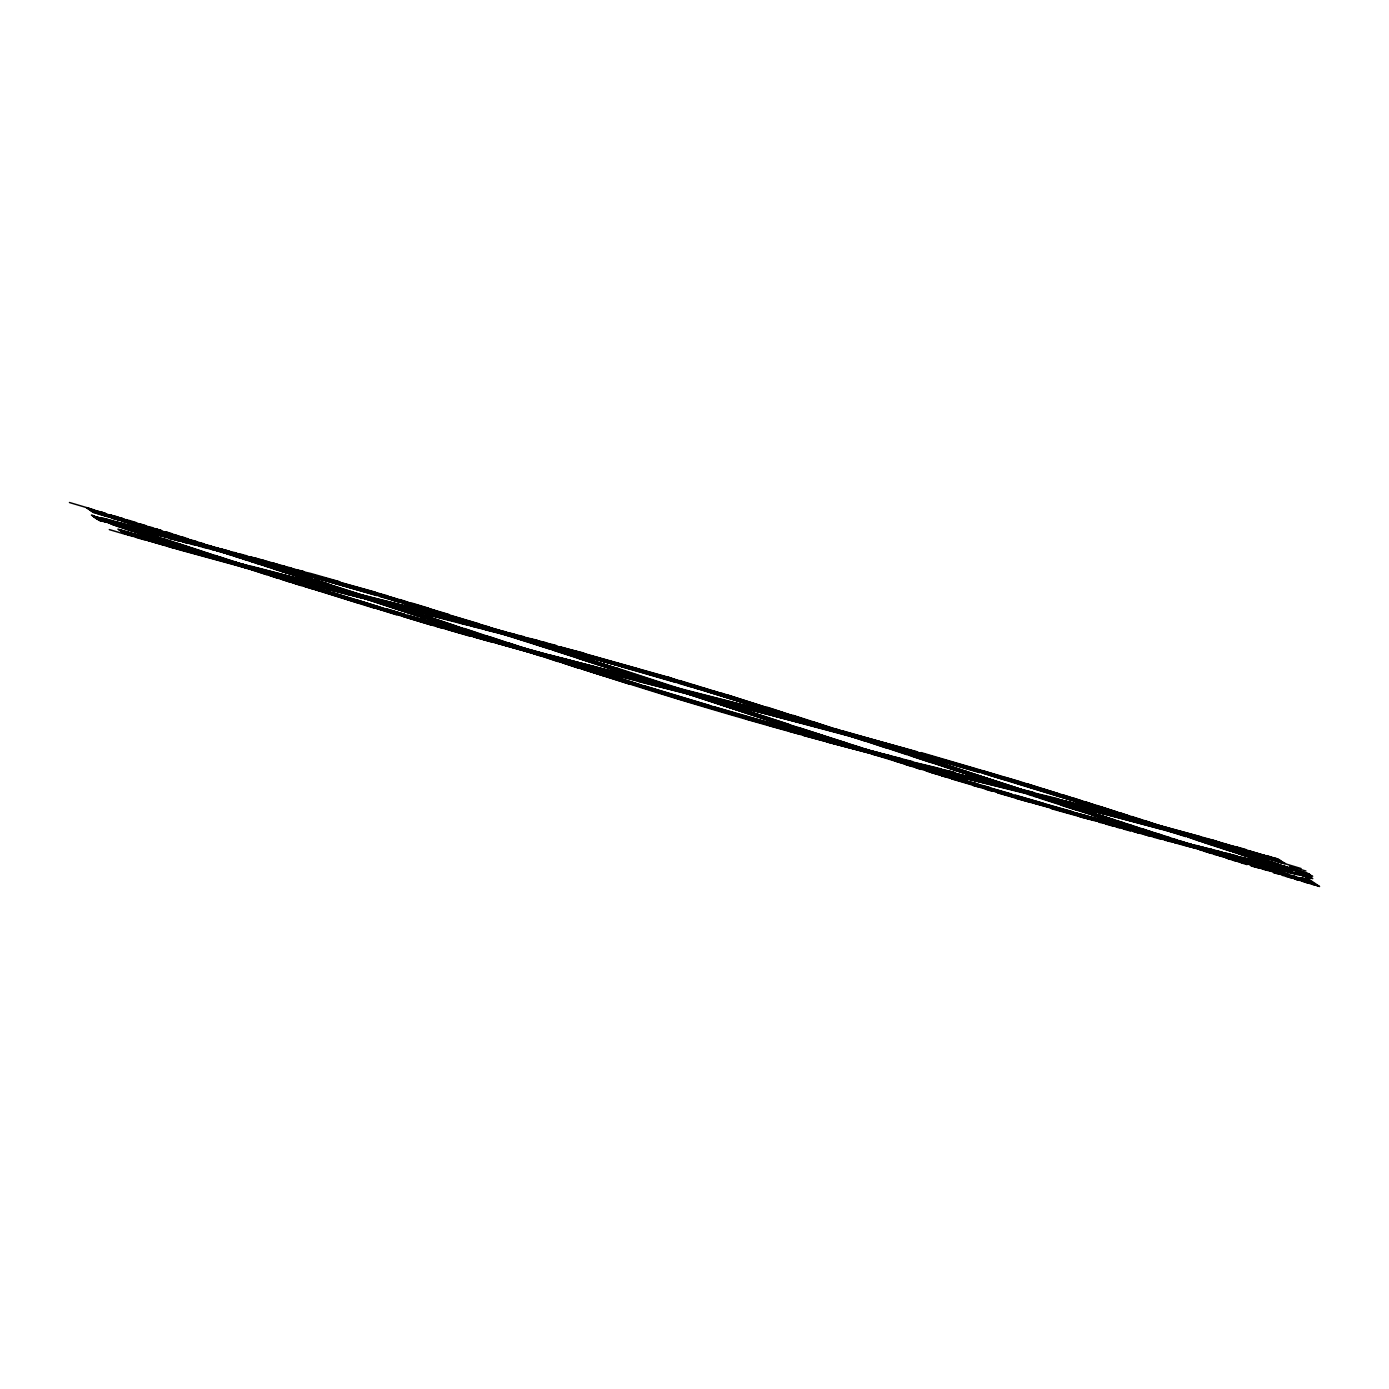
<?xml version="1.0" encoding="UTF-8"?>
<svg xmlns="http://www.w3.org/2000/svg" width="1389" height="1389" viewBox="0 0 1389 1389"><rect width="100%" height="100%" fill="white"/><g stroke="black" fill="none" stroke-linecap="round" stroke-linejoin="round"><path stroke-width="1.5" d="M1306.945 876.094L1298.142 873.889M93.705 516.552L99.314 517.889M99.626 518.861L95.633 517.854M95.563 518.149L119.35 524.226M100.112 519.278L112.526 522.438M97.334 519.173L118.742 524.018M98.133 519.677L139.195 527.455L144.664 530.65M637.395 668.769L553.673 645.59L464.013 624.234L359.057 597.166M511.343 645.173L597.444 669.047L838.053 729.937M599.822 670.557L796.088 719.988L918.806 754.731M796.887 720.492L637.551 680.297M639.756 680.87L815.603 725.7M871.493 741.292L602.062 671.13M1032.392 792.181L941.395 769.905M1034.597 792.754L896.495 759.453M1031.992 793.275L898.874 760.964M889.568 758.811L1035.291 794.126M1037.496 794.682L900.784 761.762M1286.648 870.087L1287.759 870.365M1285.988 870.209L1263.209 865.903M1288.245 870.781L1292.517 871.858M1296.527 872.882L1309.723 876.407M1297.326 873.386L1310.643 877.188M1298.958 874.41L1311.355 877.674M1299.757 874.914L1312.067 878.143M106.814 519.191L102.144 518.01M109.245 519.816L102.942 518.514M112.978 520.753L94.018 516.83M116.763 521.726L94.817 517.35L96.067 517.819M120.53 522.681L108.846 520.91L92.004 515.493M124.246 523.636L101.744 519.399L111.884 523.028M127.788 524.538L110.842 521.726L96.119 516.847M132.198 525.667L114.523 522.646M118.273 523.618L137.268 526.969M96.171 518.601L113.759 522.75M113.273 522.333L114.992 523.063M124.576 525.216L166.854 534.574M130.67 526.778L140.793 528.462M131.139 527.178L118.43 524.174M131.816 527.073L141.609 528.966M139.317 528.983L119.02 525.598M129.958 526.882L99.748 520.701M134.559 528.063L116.572 524.973M98.949 520.181L122.406 525.233M138.067 529.851L143.692 530.39M122.788 526.553L142.407 529.469M126.573 527.525L143.206 529.973M132.788 529.105L144.491 530.893M135.167 529.713L175.639 536.866M140.74 531.136L180.101 538.029M348.778 591.558L310.893 583.328L262.469 570.08M350.983 592.113L304.417 582.547L275.387 574.959M417.985 609.163L352.077 592.391L305.215 583.05L159.561 543.03M421.284 610.014L352.893 592.895L297.107 581.227M338.881 589.023L282.627 575.393M342.996 590.377L303.618 582.043L177.67 547.874M357.945 596.888L523.913 636.7M360.15 597.444L537.595 640.381M428.246 614.789L546.762 642.864M349.143 594.648L505.804 631.891M351.348 595.204L514.85 634.287M356.851 596.61L359.525 597.583M429.34 615.067L555.982 645.364M346.937 594.075L350.723 595.343M350.236 594.926L357.338 597.027M426.527 614.633L427.621 614.91M348.517 594.77L316.501 586.54M953.305 772.058L939.78 768.898M955.51 772.614L940.579 769.402M1035.916 793.987L1072.916 802.877M1038.121 794.543L1075.138 803.45M957.924 774.142L1143.512 821.42M1034.822 793.709L1036.402 794.404M1037.01 794.265L1109.672 812.443M958.41 774.541L898.075 760.46M961.848 777.527L1078.819 805.88L1147.939 824.337M965.147 778.361L1123.093 817.739M1038.746 797.095L1080.434 806.887L1169.989 830.865M1042.045 797.946L1163.149 829.007M1247.339 858.558L1249.336 859.062M1253.572 860.156L1248.138 859.062M1258.156 861.319L1248.954 859.565M1261.82 862.256L1249.753 860.069M1264.32 862.899L1250.551 860.572M1268.105 863.854L1252.357 861.336L1245.395 858.055M1271.873 864.826L1254.389 861.857M1274.355 865.451L1257.601 862.673M1276.786 866.076L1268.001 863.211M1279.165 866.684L1258.885 863.593M1281.474 867.257L1259.684 864.097M1285.901 868.385L1272.15 866.389M1287.516 869.392L1279.616 868.299M1288.332 869.913L1282.03 868.906M1256.993 862.812L1241.592 860.051M1263.4 864.166L1275.588 865.764L1288.627 870.226M1289.131 870.417L1278.401 867.986M1257.792 863.316L1241.228 860.26L1237.217 857.742M1277.168 867.674L1286.718 868.889L1259.51 859.444M1289.947 870.92L1285.52 869.792M1258.59 863.819L1243.537 860.85M1272.619 866.805L1260.483 864.6M1277.637 868.073L1261.299 865.104M1259.406 864.323L1245.811 861.44M1278.87 868.403L1252.947 863.281M1260.205 864.826L1247.964 861.996M1295.364 872.882L1272.862 868.368M1296.18 873.403L1277.915 869.653M1294.947 873.386L1296.979 873.907M1270.362 867.726C1285.45 868.75 1298.524 874.862 1312.761 878.629M1297.795 874.41L1281.682 870.608M1287.725 872.153L1298.593 874.914M141.14 527.959L145.341 530.233L164.666 534.018M141.938 528.462L146.14 530.737M143.136 528.462L145.237 529.018M147.46 529.574L143.935 528.983M144.734 529.487L160.256 532.872M145.55 529.99L162.478 533.445M160.152 534.626L143.814 531.918M145.776 532.421L169.527 535.876L191.317 540.963M148.675 533.168L165.864 536.102M150.637 533.671L166.975 536.38M153.762 534.47L175.188 538.22M155.967 535.043L173.503 538.081M164.162 537.144L198.835 543.221M326.78 585.915L304.868 581.175M328.985 586.488L307.091 581.748M449.984 617.358L353.691 593.398L308.236 584.127M452.189 617.931L354.508 593.919L307.125 583.831M317.959 583.658L259.43 568.986L117.874 529.122M333.707 590.69L355.306 594.423L464.395 621.074M338.117 591.818L474.1 623.887M459.099 622.689L583.849 653.038M334.801 590.967L356.122 594.926L494.553 628.939M460.21 622.966L552.909 645.104L671.72 678.492M333.082 590.829L326.45 589.11M632.221 676.547L550.877 655.295M633.627 679.586L600.951 670.835M636.926 680.436L573.9 664.619L496.776 643.124M637.429 681.148L798.658 722.124L904.725 750.772M1058.852 798.953L897.294 759.957M937.87 768.1L864.531 750.425L745.858 718.86M938.981 768.395L941.186 768.95M938.686 768.603L865.312 750.928L769.784 725.735M939.485 769.107L894.915 758.446M940.284 769.61L895.714 758.95M1067.36 804.422L1161.273 829.077M949.711 774.42L1078.02 805.377L1187.612 834.546M1229.161 853.888L1217.302 851.422M1230.341 854.183L1218.101 851.926M1233.883 855.103L1235.029 855.398M1237.286 855.971L1234.682 855.607M1244.44 857.812L1235.481 856.11M1232.338 854.999L1214.715 851.926M1245.239 858.315L1236.279 856.614M1233.137 855.502L1220.202 853.35M1246.037 858.819L1237.095 857.117M1230.81 855.798L1233.936 856.006M1246.836 859.322L1223.396 855.364M1234.734 856.509L1221 853.853M1236.714 857.326L1232.703 854.808L1218.9 852.429M1247.652 859.826L1238.38 858.037M1235.533 857.013L1222.598 854.86M1248.451 860.329L1239.179 858.541M1242.895 859.201L1239.978 859.044M1249.406 860.59L1240.794 859.548M1236.835 857.933L1224.195 855.867M1237.634 858.437L1228.553 856.996M1240.863 859.826L1230.758 857.569M1237.668 859.34L1239.231 859.444M1238.849 859.652L1240.047 859.947M167.565 536.258L193.557 541.536M166.472 535.963L168.069 536.675M168.659 536.536L202.551 543.915M175.691 538.654L177.896 539.227M168.746 538.324L207.048 545.096M169.857 538.619L213.802 546.884M172.062 539.192L194.668 543.585M175.327 540.026L222.848 549.297M177.497 540.599L229.636 551.103M308.011 581.088L256.392 567.893M303.583 579.942L251.114 566.208M303.444 581.106L287.87 577.06M302.819 581.54L248.249 566.886M472.885 626.526L572.893 651.146M307.611 584.248L287.054 578.605M766.502 710.821L520.545 647.691M774.993 716.273L882.241 744.817L980.044 772.666M1082.1 804.96L1077.656 803.814M1075.451 803.224L1076.544 803.519M912.417 761.537L804.457 734.364L732.125 713.772M1081.718 808.12L1106.13 814.458M920.89 766.988L1095.001 809.492M1211.347 849.269L1209.124 848.696M1211.034 849.495L1218.969 851.249M1211.833 849.999L1215.427 850.641M1216.521 850.919L1222.268 852.117M1212.632 850.502L1216.226 851.144M1213.43 851.006L1217.024 851.648M1214.229 851.509L1217.823 852.134M1219.907 853.575L1207.458 850.745M1217.111 853.436L1221.504 854.582M1220.705 854.079L1216.313 852.933L1227.06 855.555M1221.799 854.357L1230.15 855.919M1217.91 853.94L1219.004 854.218M1222.303 855.086L1214.246 853.28M1223.101 855.589L1220.914 855.016M182.983 542.023L215.469 548.794M185.206 542.595L236.477 552.944M191.908 544.349L243.318 554.801M485.108 629.703L583.693 654.688L673.839 679.933M296.499 581.366L254.413 569.994M596.801 667.397L562.146 658.299M599.51 668.699L795.48 718.356M595.864 668.04L530.476 650.677M600.343 670.974L579.682 665.279M599.215 670.679L542.682 655.139M601.454 671.269L566.347 662.327M601.923 671.981L830.431 730.215M901.287 758.654L803.71 733.878L756.606 720.578M1097.848 809.943L1125.246 817.427M1085.608 806.749L1116.252 815.048M910.854 764.384L1084.809 806.245L1152.436 824.684M1199.089 846.092L1147.574 835.605M1203.569 847.255L1154.45 837.463M1208.031 848.419L1157.87 838.383M1208.812 848.922L1164.694 840.206M1209.923 849.2L1212.441 849.564M1209.611 849.426L1174.104 842.428M1210.722 849.703L1213.239 850.068M1210.409 849.929L1189.765 845.693M1211.521 850.207L1214.038 850.572M1211.208 850.433L1174.886 842.932M1212.319 850.71L1214.837 851.075M1206.919 849.894L1179.417 844.13M1207.527 849.773L1212.007 850.936M1213.118 851.214L1215.635 851.579M1209.159 850.485L1183.914 845.328M1210.27 850.763L1213.621 851.631M1215.323 851.787L1218.604 852.638M1209.958 850.988L1188.428 846.509M1211.069 851.266L1214.42 852.134M1210.739 851.474L1197.422 848.887M1211.868 851.77L1215.201 852.638M1211.538 851.978L1199.662 849.478M1212.666 852.273L1216 853.141M1208.656 851.822L1212.337 852.481M1213.448 852.777L1216.799 853.645M1210.895 852.412L1213.135 852.985M195.276 543.464L218.316 548.082M198.627 546.103L246.756 555.722M203.107 547.266L249.36 558.291M282.297 575.602L162.253 542.127M285.318 576.678L268.528 572.268M286.447 578.744L173.66 547.856M798.328 720.578L923.928 754.522M800.568 721.169L887.901 744.973M578.779 663.855L796.609 718.651L916.966 751.709M891.234 756.015L871.823 751.206M893.804 758.151L876.615 753.932M894.585 758.654L837.584 743.757M895.384 759.158L816.038 738.41M1107.571 814.527L1247.652 852.829M896.165 759.661C779.594 730.354 664.185 696.375 550.218 658.108M896.964 760.165L826.82 741.952M897.763 760.668L871.493 754.019M1191.241 844.043L1144.137 834.667M204.235 545.825L226.233 550.2M212.066 549.627L232.935 553.725M216.545 550.825L274.432 563.292M506.933 635.12L619.789 664.272M267.07 572.181L188.244 549.975M516.448 637.916L584.456 655.191L659.028 676.408M273.928 574.872L122.892 532.491M817.062 725.805L851.058 734.885M577.32 663.768L480.316 637.134M579.074 665.4L447.518 628.366M1117.971 815.221L1149.016 823.764M880.036 753.081L805.099 733.409M1124.569 817.826L1179.921 833.001M1175.545 839.894L1129.552 830.414M1177.785 840.484L1133.789 831.855M1182.282 841.682L1137.244 832.792M1190.703 845.363L1168.097 841.126M221.042 552.006L277.922 564.264M223.282 552.614L253.458 559.263M227.796 553.812L260.333 561.139M249.638 566.104L241.738 563.986M254.934 567.806L171.611 544.766M261.01 569.994L210.972 556.52M527.716 640.919L653.733 675.123L783.57 715.179M828.261 727.888L565.375 661.199M560.687 658.212L486.671 637.777M563.899 661.095L552.579 658.073M564.872 662.223L447.97 629.599M1126.965 817.6L1146.724 823.052M868.785 750.112L840.414 742.507M872.796 752.334L844.443 744.747M1164.277 836.907L1098.89 822.201M1166.534 837.515L1122.625 828.504M1171.049 838.713L1138.39 832.254M226.737 551.78L257.087 558.534M229.55 552.822L198.28 544.28M230.14 552.683L267.469 561.382M233.526 553.603L236.929 554.506M236.825 556.225L263.788 562.076M245.627 566.486L203.28 554.992M252.676 569.803L181.265 550.27M829.737 728.01L894.203 745.598L943.218 760.582M832.15 730.388L861.736 738.358M547.127 654.584L458.544 629.859M551.989 658.195L542.873 655.747M1144.293 821.923L1196.728 836.508M868.438 752.925L803.554 735.528M1156.377 834.789L1144.276 832.115L1149.502 833.869M1159.763 835.709L1135.525 830.327M236.338 554.645L252.503 558.152M243.631 558.048L270.699 563.969M247.034 558.968L310.737 573.466L339.315 581.644M239.116 563.569L195.623 551.746M537.925 643.645L568.223 651.563M547.023 646.093L632.95 669.411M841.856 730.666L998.552 775.739M1146.151 821.837L1200.27 836.647M1155.301 825.17L1192.057 835.223M1151.88 824.25L1213.187 841.665M1150.578 824.753L1182.213 833.643M1146.151 832.046L1093.438 820.395L1051.386 808.676M1149.571 832.966L1080.017 816.888M253.874 560.809L268.772 564.003M257.295 561.746L274.935 565.427M854.86 735.632L911.253 751.484M538.897 654.393L487.99 640.398M539.088 655.018L478.615 637.759M1165.788 829.441L1204.28 840.154M1163.913 829.511L1220.497 845.12M835.848 741.275L772.284 724.225M839.859 743.514L720.717 710.699L579.439 666.651M1135.889 829.268L1091.945 819.406L1057.133 809.787M1139.31 830.205L1085.625 817.913M250.958 557.145L264.014 560.427M257.469 560.08L284.901 566.208M260.906 561.017L291.916 568.153M264.17 563.604L285.179 567.684M267.608 564.542L292.159 569.629M555.201 646.579L672.432 678.978M865.555 739.104L974.679 770.27L1041.316 790.775M526.657 649.93L455.974 627.793M1172.663 831.317L1206.121 840.536M826.681 738.774L738.219 714.189L638.627 684.378M1125.576 826.472L1070.693 813.398L997.076 792.407M1129.014 827.41L1091.198 818.92M1133.407 830.309L1105.922 824.163M1136.862 831.247L1109.412 825.135M267.817 562.892L303.67 571.452M271.272 563.847L304.399 571.938M273.755 565.948L299.364 572.199M561.364 647.118L671.009 678.023M574.577 653.594L614.754 664.515M209.444 556.399L166.402 544.419M875.521 742.125L880.14 743.393M516.708 646.927L408.592 615.969M1183.758 833.782L1256.003 855.225M1181.449 833.14L1191.432 836.178M1299.809 871.927L1301.163 872.309M1115.193 823.625L1069.235 812.426L972.908 785.393M1118.666 824.58L1035.482 803.519M1123.388 828.99L1130.316 830.9M277.21 566.903L327.179 578.97M281.429 568.344L327.648 580.203M284.901 569.299L375.152 594.266M201.735 554.836L160.447 542.734M884.012 744.174L949.902 762.787M507.489 644.392L409.304 616.438M1192.474 835.049L1206.59 839.529M1189.175 834.702L1200.808 837.932M1194.175 836.647L1243.52 850.537M815.135 736.465L793.623 730.788M1108.248 821.715L1061.456 809.926M1116.409 827.08L1119.899 828.035M284.606 567.806L340.045 582.113M291.864 571.244L349.837 586.87M295.353 572.216L375.846 594.752M585.967 656.164L595.273 658.768M894.95 746.084L798.189 719.658L598.242 669.55L495.838 642.031M185.9 549.332L191.317 551.12M891.79 745.771L937.262 758.88M183.574 548.672L186.664 549.818M184.32 549.159L129.941 533.723M1202.926 837.949L1207.562 839.251M1197.127 836.334L1209.906 839.911M1201.363 837.793L1256.541 854.287M499.727 642.829L466.218 633.158M1204.576 840.38L1224.056 846.109M798.935 731.135L713.338 706.636M805.846 733.913L705.89 705.786L604.458 674.273M1097.796 818.798L990.201 790.081M294.919 570.115L387.896 595.916M302.351 574.161L376.558 595.221M590.776 655.816L600.152 658.438M602.479 661.338L666.494 679.134M898.891 746.9L976.502 769.193M181.994 548.516L139.108 536.64M175.344 547.214L170.691 545.912M180.101 549.957L166.524 545.842M1207.979 839.078L1232.199 846.196M1207.145 839.407L1221.938 843.852M482.764 636.978L407.168 614.997M1207.683 840.675L1282.151 862.031M491.932 641.214L454.203 630.571M487.435 640.52L459.69 632.412M492.852 642.326L474.083 637.047M788.709 731.083L798.119 733.722M1091.546 817.34L1066.387 810.516M306.639 573.414L400.917 600.083M305.649 573.692L314.435 575.897M908.666 751.605L979.332 772.18M171.212 544.939L153.519 539.939M1216.747 841.265L1210.791 839.598M1220.15 843.071L1227.511 844.877M169.371 546.363L142.511 538.446M1217.788 842.411L1219.403 842.585M1221.313 843.401L1227.72 845.484M173.104 547.978L127.927 534.487M1216.035 842.185L1217.215 842.515M1226.8 846.613L1220.931 844.963M1225.966 846.943L1263.556 857.69M476.375 636.301L409.998 616.924M478.042 637.881L441.563 626.647M787.164 728.704L748.515 717.436M1086.858 816.02L1039.163 803.224M312.716 575.688L321.519 577.911M611.802 662.553L652.292 674.169M621.282 666.633L675.992 682.45M915.212 752.334L930.578 756.692M922.782 755.581L975.373 770.756M153.224 539.297L141.504 535.946M160.62 541.953L145.324 537.595M1228.241 845.363L1244.509 850.276M165.951 544.575L152.512 541.033M1223.622 844.043L1238.38 848.523M157.339 541.571L148.71 539.383M164.145 545.165L147.599 540.46M1229.109 847.273L1240.828 850.606M470.107 636.197L435.99 626.144M777.788 727.454L679.742 699.275L571.018 664.741M1072.013 811.558L1015.307 795.428M1072.742 812.044L1016.001 795.897M1084.896 817.427L1016.21 798.38M319.8 577.685L383.156 595.03M330.565 582.147L377.27 595.707M920.976 752.578L1019.474 781.503L1087.17 803.155M929.119 755.72L1075.294 800.741M1235.533 846.613L1246.489 849.738M1231.47 845.71L1247.478 850.849M1241.297 850.467L1259.84 856.058M150.741 539.418L130.115 532.942M151.627 541.328L137.598 537.022M454.568 629.009L407.88 615.483M462.224 632.29L410.71 617.393M459.151 632.533L384.666 610.466M768.291 723.374L704.483 704.831M334.037 581.765L357.338 588.242M630.016 667.467L675.974 681.374M935.787 757.908L972.56 768.846M1248.659 851.197L1264.424 856.023M1239.439 848.28L1265.674 856.388M1248.867 851.804L1250.048 852.134M1244.006 850.415L1276.474 860.086M1254.545 854.27L1282.863 862.517M1254.111 854.409L1248.155 852.69M141.053 536.085L133.743 533.984M143.692 537.404L120.027 530.563M148.258 539.54L120.739 531.049M144.63 539.87L136.105 537.404M448.977 629.339L412.134 618.348M758.793 722.037L596.159 672.432M1059.998 808.971L954.608 779.003M333.586 580.533L375.638 592.27M342.215 583.571L349.403 585.654M643.194 672.623L679.325 683.162M948.461 761.832L1009.456 780.34M942.489 760.096L961.9 766.277M1258.99 854.183L1256.698 853.523M1248.381 850.572L1272.307 857.777M1256.229 853.645L1250.482 851.995M1256.941 854.131L1279.564 860.729M1261.403 856.232L1272.48 859.461M1258.295 855.884L1268.226 859.044M128.205 532.126L125.93 531.466M133.257 534.123L119.315 530.077M137.372 536.414L122.18 532.004M129.542 533.862L121.468 531.518M134.455 535.841L127.632 533.862M142.008 538.567L130.184 535.147M133.153 536.276L134.282 536.605M435.573 624.928L442.275 627.134M442.726 628.366L403.279 616.542M749.244 717.922L716.672 708.442M1043.486 803.398L1014.595 794.942M1054.946 808.346L1020.203 798.762M650.139 672.727L673.127 679.447M348.396 585.898L364.578 590.36M960.476 765.304L966.501 767.075M1265.57 855.815L1261.802 854.721M1266.282 856.301L1280.745 861.076M1264.997 855.919L1272.341 858.333M1268.73 858.906L1284.999 863.941M1273.279 860.52L1263.99 857.534M124.42 531.293L118.586 529.608M127.198 534.018L123.604 532.959M132.702 536.414L124.333 533.445M129.316 535.442L125.045 533.932M125.722 534.4L109.314 529.591M429.566 623.175L436.285 625.415M430.277 623.661L411.422 617.879M738.931 714.675L691.531 700.698M430.694 624.876L365.602 604.979M1037.739 802.269L1023.242 798.033M668.265 677.224L693.337 685.194M668.977 677.693L674.203 679.238M669.689 678.179L681.044 681.53M670.401 678.665L775.01 710.699L907.104 754.713M671.113 679.134L796.782 718.044M355.914 587.269L371.644 591.888M657.605 675.436L674.55 680.419M671.825 679.62L771.225 710.039M672.536 680.089L736.535 699.587M673.248 680.575L726.534 696.531M356.331 588.485L374.44 593.798M967.213 767.544L1063.887 797.199M1266.785 855.624L1279.582 859.791M1272.932 857.707L1275.519 858.454M1273.019 858.263L1279.859 860.277M1279.061 860.85L1281.457 861.545M1273.904 860.416L1283.575 862.986M1282.603 863.246L1278.679 862.1M1275.97 861.302L1277.324 861.701M1032.652 801.592L941.482 775.757M734.277 715.213L617.931 679.777L464.1 628.47M664.376 677.693L675.262 680.888M971.849 768.36L993.274 774.958M362.859 590.117L373.728 593.311M1276.04 858.333L1286.613 864.201L1301.059 868.559M678.822 683.284L692.26 687.277M981.45 772.527L988.76 774.697M982.145 773.013L1069.652 799.769M1279.147 859.791L1207.232 838.591L1111.113 812.53L1138.841 821.541M1283.123 863.125L1284.287 863.472M1305.92 871.042L1289.617 866.232L1319.55 886.495L1317.345 885.852M1308.751 873.768L1290.312 868.073M1309.462 874.237L1283.019 865.677M1310.157 874.723L1297.152 870.816M1311.581 875.678L1284.877 866.528M1011.713 794.091L984.645 786.296M1012.425 794.577L942.541 774.524M1013.119 795.046L997.632 790.445M409.651 617.619L381.906 608.573M412.846 618.834L418.905 620.623M410.345 618.105L392.063 612.671M1028.919 801.852L997.753 792.893M983.117 770.878L1092.292 805.29M977.214 769.662L1014.074 780.67M677.919 682.207L804.04 721.603M69.45 502.505L89.4 508.426M989.454 775.166L1004.143 779.542M373.068 592.843L395.431 598.694M375.499 593.572L399.32 600.395M376.193 594.041L412.377 604.597M377.6 594.996L489.727 627.168M378.312 595.482L384.406 597.27M379.006 595.95L500.023 630.415M379.718 596.437L459.412 619.251M1301.875 878.299L1273.314 872.639M1308.021 880.939L1282.255 875.348M1308.733 881.407L1285.971 876.476M1309.428 881.893L1298.906 879.827M1305.382 881.216L1311.338 882.449L1306.441 879.133M404.72 614.285L386.489 608.868M405.414 614.754L387.184 609.354M406.126 615.24L356.921 599.979M1314.758 884.272L1304.132 881.911M406.821 615.709L365.724 603.173M1010.584 794.56L894.863 760.929M407.533 616.195L350.132 598.173M710.508 705.803L644.131 685.801M1005.185 793.241L1016.679 796.366M1312.327 884.359L1317.953 885.748M397.323 613.434L408.244 616.664M1317.779 885.696L1305.469 882.31M720.006 710.23L626.126 681.548M679.638 680.575L722.471 693.719M995.392 776.399L1025.013 785.289M380.204 594.423L394.736 598.225M691.548 686.791L698.389 689.1M382.305 595.846L405.501 602.253M86.448 507.818L91.709 509.121M87.142 508.287L94.018 509.815M87.837 508.773L95.91 510.648M89.243 509.711L105.911 513.67M391.906 600.048L398.018 601.871M89.938 510.197L116.363 516.569M90.632 510.666L118.829 517.316M91.327 511.135L93.792 511.881M92.021 511.621L111.068 515.753M92.716 512.09L103.012 514.104M93.41 512.558L123.795 518.826M1293.871 875.921L1254.701 866.944M1293.315 876.025L1296.441 876.685M1303.993 880.279L1289.582 877.553M1301.545 881.147L1314.532 883.942L1308.212 879.654M1006.574 794.178L977.109 785.861M705.195 705.317L679.898 697.469M389.962 611.247L344.663 597.287M398.712 614.389L376.575 607.774M390.674 611.733L361.001 602.791M396.629 614.841L347.337 599.163M999.941 776.694L1064.894 796.47M692.642 684.725L703.233 688.163M697.695 688.631L753.151 705.734M392.462 598.069L413.314 603.816M90.32 509.503L102.63 512.402M396.629 600.916L448.647 615.674M96.605 511.117L98.324 511.378M403.47 603.243L426.284 609.875M404.164 603.711L531.206 641.84M97.056 513.652L113.672 517.073M99.366 514.347L146.418 525.771M104.001 515.736L117.648 519.33M1286.665 873.768L1233.189 860.312M1287.846 874.115L1257.653 867.066M1289.009 874.462L1257.097 867.17M1294.01 876.494L1276.387 872.778M1289.148 876.372L1303.333 878.733L1301.997 877.831M990.114 787.667L972.265 782.545M1294.305 878.977L1299.6 880.296M1296.666 879.688L1312.935 883.196L1307.327 879.393M999.75 791.886L926.237 771.017M379.822 607.149L334.454 593.103M692.226 701.185L613.348 676.53M387.861 611.681L321.345 589.839M1020.168 781.972L1005.271 777.475M1016.192 782.094L1031.124 786.625M702.539 687.694L713.165 691.166M1010.827 781.278L1084.878 804.509M400.223 599.597L407.099 601.941M407.793 602.409L448.977 614.476M404.824 601.784L479.483 623.956M99.574 511.742L105.165 513.166M112.196 515.562L109.696 514.798M111.624 515.649L112.874 516.031M112.318 516.118L122.545 518.444M105.078 515.527L135.931 522.802M111.502 517.993L152.738 527.716M112.769 518.375L116.537 519.521M117.093 519.417L118.325 519.799M117.77 519.885L125.566 521.465M1269.563 868.594L1272.116 869.375M1275.918 870.521L1264.025 867.708M1280.78 871.997L1257.427 866.476M1287.777 875.417L1263.903 869.514M977.769 783.952L907.677 763.933M986.068 787.25L878.733 755.581M985.374 789.16L991.572 791.036M674.95 695.976L680.593 697.955M375.186 606.819L360.307 602.322M373.051 607.236L380.464 609.476M374.422 608.174L292.957 582.772M1020.846 782.441L1035.829 787.007M712.488 690.68L821.941 725.753M412.62 603.347L428.854 608.295M411.022 603.659L425.208 607.705M113.117 517.159L114.367 517.541M114.922 517.437L129.594 520.858M113.794 517.628L143.9 524.99M1265.761 867.448L1252.288 863.854M1266.438 867.917L1234.995 860.086M1268.296 868.212L1245.534 863.09M121.468 521.014L157.808 529.296M123.916 521.76L145.446 526.518M1273.661 871.424L1250.881 865.781M1274.581 873.021L1306.528 880.227L1303.767 878.352M965.372 780.201L904.899 762.04M972.942 783.031L917.869 767.127M978.464 786.816L951.587 778.864M675.627 696.462L587.807 668.526M358.275 600.916L335.131 593.572M358.952 601.385L300.996 582.998M369.821 605.986L339.124 596.367M354.855 601.454L362.355 603.729M1026.975 783.778L1070.554 797.46M1037.861 788.414L1058.765 795.098M1046.82 791.678L1031.801 787.094M726.812 694.778L825.865 726.499M721.794 693.25L783.934 712.991M726.065 696.653L787.372 715.856M422.221 607.045L434.549 610.292M426.961 610.344L546.728 645.312M432.621 612.323L441.945 614.91M437.604 613.851L565.809 652.708M1255.847 864.427L1208.968 852.759M126.295 519.59L127.562 519.972M1257.062 864.791L1218.535 855.485M121.503 518.653L127.076 520.094M128.83 520.354L133.882 521.917M1256.871 866.58L1253.156 865.434M126.92 522.403L136.174 524.434M130.062 523.618L176.941 535.269M133.813 524.764L184.615 537.665M949.138 775.236L954.139 776.781M353.518 600.517L299.121 583.172M358.813 603.173L265.091 572.702M1042.705 788.848L1059.112 793.9M1048.174 792.615L1079.757 802.391M735.875 699.118L846.734 735.198M437.917 612.115L460.436 618.539M1242.148 860.225L1192.3 847.498M1244.7 861.006L1245.968 861.388M1246.628 861.857L1200.009 849.929M1247.218 861.788L1249.718 862.552M447.623 616.907L477.243 625.831M1242.981 862.309L1256.09 865.555M1242.513 862.413L1252.496 864.965M132.129 521.639L133.413 522.021M135.15 522.299L136.4 522.681M1255.639 866.198L1228.102 858.732M1256.194 866.111L1258.104 866.944M1252.166 866.163L1253.434 866.562M137.511 525.372L160.36 530.094M140.115 526.691L188.453 538.88M944.121 773.708L824.823 737.055M145.133 528.237L160.03 531.796M146.366 528.619L150.099 529.765M953.271 778.083L828.521 739.747M343.309 596.35L288.877 578.935M337.128 594.978L305.458 584.647M337.805 595.447L326.45 591.94M350.636 600.413L292.749 581.696M343.1 598.121L320.824 590.985M1061.752 795.758L1097.623 807.46M1057.967 794.595L1070.172 798.623M1230.81 856.718L1176.813 842.585M1230.22 856.805L1234.561 857.881M1238.328 859.044L1184.574 845.05M449.307 616.126L485.907 626.491M1242.322 861.84L1225.549 857.933M1240.724 862.638L1247.044 864.6M146.783 527.438L167.548 532.577M931.776 770.93L941.204 773.586M150.672 529.678L180.969 537.039M153.849 530.928L211.632 546.224M157.617 532.091L219.41 548.69M945.874 776.85L931.324 772.597M639.096 684.256L567.65 661.893M324.47 590.551L316.883 588.207M330.495 594.232L309.382 587.408M1062.255 794.63L1082.031 801.036M1075.676 799.578L1068.037 797.199M1073.176 799.3L1080.798 801.679M1067.03 797.911L1091.233 805.985M1072.794 800.481L1096.372 808.103M767.301 707.261L829.771 727.749M771.885 710.508L812.426 723.495M1218.188 852.811L1157.332 836.369M1222.007 853.992L1178.792 842.463M457.432 617.862L470.593 621.699M1221.07 856.284L1233.519 859.114M460.731 620.188L500.214 632.012M472.833 624.72L487.435 629.009M913.788 764.315L918.876 765.895M156.731 529.487L161.628 530.494M930.317 769.957L891.009 758.186M161.35 532.734L196.162 541.311M935.092 773.256L905.784 764.627M165.204 534.435L209.253 545.964M169.007 535.616L231.095 552.423M625.467 681.079L562.684 660.817M630.085 684.326L562.528 662.796M313.74 587.478L220.417 557.145M318.203 589.127L310.58 586.766M323.324 591.228L315.702 588.867M312.542 588.155L304.903 585.759M315.286 589.509L319.105 590.707M1085.226 801.783L1121.913 814.128M1073.714 798.189L1093.56 804.648M1078.854 800.307L1110.28 810.447M1083.976 802.425L1103.838 808.919M1089.289 804.596L1109.186 811.107M1086.111 803.849L1078.454 801.47M1082.934 803.12L1102.762 809.596M1088.056 805.238L1107.901 811.732M1206.763 849.235L1190.824 844.998M1211.85 850.832L1152.123 834.702M1214.073 854.357L1220.427 855.815M474.639 623.991L618.452 668.821M482.99 627.88L617.949 669.394L766.832 718.2M908.701 762.717L843.817 742.907M166.732 532.074L171.837 533.671M916.566 766.207L847.55 745.615M916.028 767.839L921.133 769.437M178.521 538.324L185.501 540.252M181.716 539.592L236.304 554.089M184.251 540.373L197.637 543.828M603.816 673.821L583.328 667.362M297.819 582.251L266.428 572.112M302.298 583.918L283.13 577.893M307.42 586.036L295.284 581.974M297.871 583.814L301.726 585.029M307.646 587.13L240.523 564.351M312.126 588.78L304.469 586.401M1096.772 805.412L1128.424 815.69M1098.057 806.332L1090.365 803.901M1095.504 806.037L1115.436 812.582M1100.835 808.224L1120.801 814.787M1094.428 806.714L1114.325 813.242M1099.567 808.849L1119.465 815.378M792.928 715.3L852.013 734.364M784.594 713.442L805.151 719.919M797.425 718.512L818.034 725.023M788.032 716.325L824.667 728.149M1193.394 845.293L1161.117 836.074M1199.124 846.839L1120.697 824.58M1206.815 850.276L1169.034 840.119M1203.864 851.144L1210.878 853.089M482.886 625.797L528.48 639.461M484.83 627.168L546.19 646.389M493.182 631.075L549.922 649.097M899.134 759.974L874.931 752.838M906.375 763.012L769.228 719.988M910.264 765.773L869.636 753.185M182.272 537.96L203.888 543.759M189.338 541.988L267.313 564.333M195.727 543.984L213.055 548.707M595.516 671.981L558.76 660.07M603.868 675.887L583.276 669.394M285.683 578.189L277.991 575.758M295.944 582.442L254.812 568.414M288.252 580.029L292.089 581.227M289.537 580.949L281.828 578.519M296.152 583.536L258.597 571.139M301.291 585.654L281.394 579.126M289.745 582.026L269.779 575.463M1116.756 811.975L1101.286 807.078M1113.527 811.211L1147.192 822.444M1107.068 809.683L1152.54 825.17M1112.415 811.871L1132.434 818.486M1117.555 814.023L1151.186 825.24M1105.974 810.36L1125.941 816.923M805.794 720.37L909.864 755.112M813.069 723.947L865.017 741.066M1177.351 839.963L1108.873 820.743M1185.06 842.411L1146.758 831.976M1189.557 844.078L1111.495 821.594M495.508 629.252L515.51 635.329M501.498 632.915L516.291 637.36M877.952 753.046L771.399 719.936L621.196 670.696M888.891 756.745L859.409 747.907M892.936 759.557L863.177 750.633M203.402 546.415L227.31 552.735M207.256 547.631L282.193 568.9M582.686 666.911L548.204 655.695M578.814 666.199L508.964 643.055M582.633 668.942L473.458 632.516M270.924 573.779L274.779 575.011M279.918 577.13L252.815 568.535M285.04 579.265L277.331 576.834M270.23 574.838L274.102 576.07M274.744 576.522L278.599 577.755M273.008 576.227L250.819 568.657M278.165 578.362L251.027 569.23M1120.003 812.756L1186.64 836.161M1125.159 814.909L1135.542 818.208M1130.941 817.513L1134.83 818.746M1118.666 813.346L1140.004 820.413M1124.031 815.569L1127.92 816.801M1129.188 817.704L1139.553 821.003M1122.694 816.159L1144.015 823.208M814.232 722.28L989.558 781.208M826.49 726.951L988.083 781.226M822.566 726.204L912.521 755.963M817.6 725.127L883.387 747.004M1161.864 835.049L1123.979 823.885M1169.625 837.515L1075.364 809.093M1179.417 842.915L1162.541 838.036M513.756 635.537L569.004 652.483M862.465 748.115L770.201 719.051M518.201 638.714L619.147 670.279M876.841 754.21L775.01 722.61L621.543 672.068M210.52 546.884L224.167 550.461M214.323 549.61L241.669 556.815M218.837 551.294L284.936 570.792M562.041 660.365L529.938 649.826M226.581 553.76L287.471 572.112M570.375 664.289L518.288 647.066M578.727 668.213L397.132 607.253M259.309 570.098L263.181 571.33M267.695 573.015L247.051 565.931M256.08 569.316L245.714 566.018M261.844 571.921L180.466 544.453M263.111 572.824L266.983 574.074M257.503 571.296L261.392 572.528M266.532 574.681L243.856 567.181M1144.692 820.639L1184.609 834.268M1131.688 816.472L1163.617 826.976M1137.504 818.59L1142.713 820.257M1143.963 821.159L1152.401 824.128M1136.792 819.128L1160.857 827.097M1148.703 823.434L1189.279 837.029M1135.698 819.284L1199.089 840.449M1153.165 825.622L1158.374 827.306M1147.956 823.955L1164.225 829.424M1140.803 821.923L1185.841 836.664M835.709 728.878L1015.984 789.403L1131.983 825.465M829.146 727.28L880.73 744.643M1145.005 829.65L1101.564 817.131M1143.025 829.268L1150.196 831.317M1159.242 834.702L1102.276 818.607M1163.253 837.515L1136.445 829.667M529.938 640.937L615.813 667.953M846.891 743.15L798.432 727.506M533.706 643.663L677.45 689.882M860.659 748.81L773.204 721.273M851.405 747.369L864.427 751.536M225.435 551.364L244.134 556.607M229.202 554.089L260.663 562.684M558.118 659.619L489.223 636.648M235.644 556.659L245.402 559.524M243.422 559.142L339.315 588.033M549.593 657.657L514.954 646.25M561.903 662.345L491.845 639.009M557.944 661.581L500.978 642.465M241.86 564.281L251.565 567.632M234.081 561.781L245.089 565.566M239.898 563.899L228.872 560.114M243.735 565.636L206.614 552.944M249.551 567.754L239.168 564.42M233.335 562.302L238.543 563.969M245.61 566.99L255.333 570.358M237.189 564.038L205.815 553.43M237.814 564.49L248.839 568.275M254.239 570.514L232.588 562.823M243.231 566.729L218.889 558.152M247.068 568.466L210.295 555.635M241.86 566.799L208.472 555.791M1165.631 827.375L1189.366 835.049M1164.242 827.427L1169.486 829.129M1151.151 823.226L1190.495 836.421M1157.002 825.344L1162.228 827.028M1162.853 827.479L1168.097 829.181M1168.705 829.615L1173.965 831.317M1161.742 827.618L1166.986 829.32M1167.611 829.771L1178.723 833.608M1154.537 825.552L1159.746 827.236M1160.371 827.688L1165.597 829.372M1166.222 829.823L1171.465 831.507M856.648 735.597L979.575 776.694M852.638 734.816L889.359 747.195M1124.135 822.948L1091.841 813.225M1137.192 827.149L1097.605 815.847M1126.739 825.778L1145.508 831.073M545.564 645.937L799.647 728.409M549.297 648.646L568.882 654.948M845.05 743.809L589.37 660.834M552.527 649.93L774.402 722.176M848.783 746.518L796.192 729.52M240.436 555.913L265.091 563.361M243.544 558.17L308.601 577.494M251.235 561.66L264.361 565.375M256.444 563.326L284.137 571.278M264.292 565.861L387.062 604.198M539.644 655.712L503.513 643.802M215.191 555.461L232.102 561.399M218.42 556.746L192.845 548.221M219.653 557.649L224.896 559.333M226.129 560.236L231.355 561.92M217.656 557.249L212.413 555.565M222.136 559.454L196.491 550.912M222.744 559.906L235.418 564.229M222.327 560.01L202.377 553.065M222.952 560.462L228.195 562.163M220.938 560.062L201.874 553.655M1188.671 835.067L1193.898 836.768M1193.203 836.803L1202.37 839.286M1171.5 829.528L1210.253 842.342M1178.723 832.098L1192.509 836.82M1191.102 836.873L1198.933 839.407M1170.111 829.563L1176.691 831.698M1185.824 835.154L1192.022 837.411M1192.422 837.289L1204.94 842.099M1197.266 839.112L1201.502 840.241M1177.907 832.601L1190.703 836.977M1191.311 837.428L1196.554 839.13M1176.605 832.167L1182.786 834.407M1183.393 834.858L1211.364 844.703M1195.165 839.182L1187.873 837.063M1190.512 837.914L1193.134 838.765M1195.061 839.651L1204.853 842.585M877.692 742.403L984.905 778.448M888.144 746.292L931.706 760.998M1097.918 814.44L1107.12 817.427M1113.665 819.562L1072.03 806.766M881.355 745.094L898.475 750.65M1125.212 824.788L1104.411 818.555M884.706 747.421L886.026 747.855M1108.96 820.274L1099.637 817.756M564.576 651.806L586.939 659.046M587.339 658.924L588.658 659.358M824.007 736.031L707.557 698.042M568.275 654.497L590.585 661.72M802.391 730.284L826.056 737.958M577.355 657.935L623.47 672.936M266.41 563.795L274.293 566.347M283.113 569.455L284.432 569.872M261.896 563.587L281.082 569.039M281.689 569.49L357.338 593.693M285.544 571.244L317.369 581.106M517.663 646.632L497.331 639.791M498.547 640.676L476.826 633.367M514.347 645.798L434.896 618.904M285.353 572.181L342.302 590.256M273.442 568.813L288.582 573.466M281.307 571.365L320.981 583.779M502.193 643.367L459.95 629.095M514.677 647.656L388.26 605.083M515.996 648.09L517.316 648.507M191.526 547.804L183.73 545.269M198.714 550.374L211.18 554.662M190.831 547.822L204.6 552.544M190.137 547.839L175.222 542.752M189.442 547.874L194.668 549.575M209.079 554.732L191.96 549.193M201.162 552.18L186.768 547.509M194.477 550.513L214.462 557.475M193.783 550.53L191.178 549.679M200.346 552.666L178.243 544.974M207.864 555.34L195.311 551.52M197.325 551.919L160.291 539.123M192.706 550.669L202.481 554.107M203.801 554.524L206.44 555.392M194.616 551.537L189.442 549.87M1222.997 846.005L1225.584 846.856M1204.992 840.137L1231.557 848.801M1212.423 842.81L1222.251 846.005M1227.425 847.707L1245.898 853.731M1197.179 837.584L1190.686 835.484M1199.089 838.452L1229.23 849.044M1230.446 849.426L1226.105 847.759M1231.036 849.374L1232.807 850.207M1197.11 838.071L1202.284 839.755M1211.451 843.227L1228.241 849.2M1226.001 848.228L1235.116 850.953M1203.482 840.64L1225.393 847.776M1206.103 841.491L1214.837 844.581M1225.584 848.332L1202.44 840.796M1230.776 850.033L1246.384 855.624M1233.224 850.832L1239.248 852.551M1195.721 838.123L1208.013 842.359M1216.382 845.571L1236.141 852.533M1232.581 850.867L1226.192 848.783M1193.724 837.723L1195.026 838.14M1213.587 844.668L1207.527 842.949M1225.428 848.783L1210.149 843.8M1226.036 849.235L1233.172 851.804M1200.461 840.397L1206.919 842.498M1214.802 845.571L1221.834 847.863M1222.442 848.297L1229.334 850.554M1205.548 842.55L1218.188 846.908M1231.244 851.422L1204.176 842.602M1232.529 851.856L1239.057 853.731M1198.394 840.467L1202.284 841.734M900.141 749.695L901.461 750.129M902.781 750.564L926.654 758.359M1084.74 810.169L1068.905 804.995M1073.471 806.731L1062.759 803.745M1074.062 807.183L1092.657 812.739M1093.976 813.173L1095.279 813.589M1069.981 806.349L1071.301 806.783M1091.233 812.773L1050.692 800.29M899.082 751.102L901.131 751.518M901.721 751.97L943.739 765.929M1096.39 814.961L1072.499 807.669M1100.348 816.246L1078.02 809.961M1077.083 809.405L1066.7 806.505M913.111 756.415L964.14 773.36M1073.315 808.676L1095.192 815.551M1076.562 809.978L1038.677 797.824M1095.782 816.003L1106.339 819.423M909.76 755.564L930.925 762.474M1103.699 818.572L1063.922 806.089M1091.719 815.169L1100.348 817.739M616.525 667.935L789.212 724.502M586.019 658.508L678.856 688.857M766.224 717.748L768.152 718.634M619.876 670.262L621.803 671.147M802.998 730.736L708.807 699.934M281.793 569.021L295.388 573.188M296.708 573.622L298.027 574.056M486.567 635.797L487.886 636.231M285.648 570.775L331.138 584.873M476.219 632.915L456.356 626.422M472.85 632.064L401.265 608.122M491.237 638.558L446.928 623.835M289.294 573.449L458.752 628.21M305.007 579.057L390.031 606.403M315.563 582.512L354.126 594.631M494.883 641.232L398.174 608.59M182.445 544.853L162.079 538.22M185.553 546.606L147.703 533.775M192.654 549.159L167.513 540.477M159.787 538.22L165.881 540.46M165.291 540.008L177.636 544.54M169.527 541.397L150.029 534.522M170.135 541.832L182.897 546.242M183.504 546.693L191.265 549.211M159.075 538.238L135.289 530.442M164.492 539.991L124.524 526.171M182.81 546.71L165.69 540.894M183.417 547.162L190.797 549.801M170.517 542.717L189.512 549.384M160.204 539.592L167.826 542.318M162.808 540.443L172.653 544.158M168.295 542.231L169.701 542.7M162.426 540.564L152.477 536.814M180.987 546.867L170.639 543.238M186.855 549.02L152.877 537.942M1251.072 855.19L1252.548 855.676M1257.114 857.169L1239.978 851.544M1258.642 857.673L1282.325 865.694M1272.133 862.1L1289.148 868.177M1237.477 850.728L1232.72 849.183M1254.666 856.614L1271.282 862.065M1246.489 854.183L1250.187 855.138M1250.777 855.589L1265.935 860.555M1266.525 861.006L1268.921 861.545M1270.119 862.43L1284.703 867.465M1281.474 866.163L1287.916 868.264M1297.222 871.32L1298.333 871.702M1222.858 846.457L1294.374 870.139M1245.707 854.183L1232.199 849.755M1256.455 857.951L1238.658 852.117M1257.045 858.385L1261.021 859.444M1261.611 859.878L1280.71 866.163M1229.855 848.992L1231.644 849.825M1246.905 855.068L1254.041 857.412M1255.534 857.898L1257.983 858.94M1274.616 864.392L1280.884 866.701M1240.464 852.95L1250.621 856.527M1270.761 863.385L1236.661 851.961M1273.73 864.357L1263.417 861.718M1251.819 857.412L1266.803 862.326M1271.959 864.271L1288.037 869.792M1249.041 856.509L1241.992 854.443M1262.827 861.267L1247.582 856.527M1282.672 868.021L1286.718 869.358M1235.55 852.082L1241.384 853.992M1250.239 857.395L1258.868 860.225M1281.873 868.021L1255.048 859.218M1230.046 850.537L1253.607 858.749M1233.779 851.752L1234.977 852.152M1260.969 861.163L1262.497 861.649M1246.888 856.544L1238.502 853.801M962.56 770.114L924.588 757.925M966.553 771.433L961.813 770.114M1018.467 788.483L964.487 770.999M1022.46 789.785L968.48 772.301M1025.117 790.654L1020.394 789.351M1027.791 791.539L1024.388 790.671M1027.044 791.539L1053.001 799.804M1056.994 801.106L928.581 759.227M1056.265 801.106L1070.832 805.88M980.321 776.694L987.562 779.316M985.634 778.448L990.235 780.201M988.308 779.316L994.229 781.503M990.965 780.184L996.885 782.389M994.958 781.503L1002.216 784.125M998.951 782.806L1004.872 785.011M1002.962 784.125L1008.883 786.313M1005.619 784.993L1012.876 787.632M1009.612 786.313L1062.151 803.293M1013.605 787.632L1036.941 795.029M1037.548 795.48L1039.614 795.914M1040.205 796.348L1068.176 805.012M932.297 761.45L934.363 761.867M934.953 762.318L937.019 762.735M937.61 763.186L982.092 778.014M1047.445 798.97L1013.466 788.067M1048.035 799.422L1050.101 799.838M986.312 779.889L992.232 782.076M990.305 781.208L996.226 783.396M992.961 782.076L998.882 784.264M996.955 783.396L1001.556 785.15M999.629 784.264L1004.212 786.018M1002.285 785.132L1006.869 786.886M1004.941 786.018L1009.543 787.771M1007.615 786.886L1014.855 789.508M1010.272 787.754L1071.787 807.686M1015.602 789.508L1036.889 796.505M1038.208 796.939L1059.251 803.328M1059.859 803.78L1074.426 808.554M944.329 766.363L946.395 766.797M946.985 767.232L950.371 768.1M950.979 768.551L985.565 779.889M1066.092 806.071L1015.463 789.959M965.459 773.795L968.116 774.663M969.453 775.097L970.789 775.531M972.109 775.965L973.446 776.416M1028.034 794.334L1029.371 794.768M1030.69 795.202L1032.027 795.654M1033.364 796.088L1037.34 797.39M932.262 762.908L933.582 763.342M1061.265 805.221L1062.585 805.655M679.586 688.857L684.187 690.611M684.916 690.593L688.18 691.913M688.909 691.913L690.837 692.798M691.583 692.781L694.83 694.101M695.576 694.101L697.486 694.986M698.233 694.969L701.497 696.288M702.226 696.288L706.81 698.042M767.544 718.182L770.791 719.502M618.539 669.828L620.466 670.713M678.197 689.864L685.437 692.503M686.183 692.486L690.767 694.24M691.496 694.24L693.424 695.125M694.17 695.125L697.417 696.427M698.163 696.427L700.091 697.313M700.82 697.295L704.084 698.615M704.813 698.615L708.077 699.934M624.199 672.918L770.426 720.874M315.234 579.664L328.481 584.005M330.756 584.977L359.057 594.006M360.376 594.457L363.987 595.881M363.033 595.325L366.644 596.749M365.706 596.194L455.748 625.988M429.583 617.167L430.903 617.601M432.239 618.036L433.576 618.47M358.675 594.127L361.331 594.996M339.923 588.485L380.551 601.559M381.142 602.01L392.393 605.951M387.809 604.198L396.386 607.253M393.122 605.934L403.036 609.441M403.782 609.441L443.681 622.532M444.272 622.966L446.338 623.401M319.175 582.442L333.152 586.766M333.742 587.2L351.139 592.409M351.747 592.843L355.133 593.711M355.723 594.162L380.412 602.01M342.909 590.707L383.52 603.781M416.214 614.268L404.234 610.327M416.804 614.702L452.71 626.474M453.318 626.925L455.366 627.342M384.111 604.215L395.361 608.156M390.778 606.403L399.355 609.476M396.108 608.156L406.005 611.664M354.716 595.065L358.119 595.933M358.709 596.367L383.381 604.215M335.409 588.988L336.746 589.422M338.065 589.856L461.738 630.432M463.075 630.866L464.395 631.301M465.732 631.735L467.051 632.169M363.293 598.121L364.613 598.555M367.286 599.44L368.606 599.874M369.943 600.308L371.262 600.743M372.599 601.177L375.256 602.062M376.593 602.496L419.183 616.473M420.52 616.907L423.176 617.792M424.513 618.227L425.85 618.661M428.507 619.529L429.826 619.963M148.276 533.706L128.483 527.23M157.287 536.901L158.589 537.317M126.972 526.726L121.468 525.181M139.647 531.379L144.734 533.046M145.341 533.498L147.147 533.827M147.738 534.279L148.918 534.661M151.227 535.425L112.752 523.045M113.898 522.698L110.113 521.691M134.091 529.556L106.467 520.736M169.319 541.814L150.707 535.998M105.877 520.302L99.227 518.114M115.096 523.584L117.509 524.122M118.1 524.556L130.271 528.549M153.033 536.744L162.2 539.991M99.157 518.583L104.939 520.736M131.469 529.435L141.435 532.716M153.068 537.265L127.51 528.393M153.623 537.196L159.613 539.158M101.015 519.451L93.792 516.83M123.864 526.952L103.741 519.851M126.92 527.942L96.067 518.323M142.633 533.602L150.134 536.05M150.741 536.501L151.905 536.883M116.884 524.903L99.088 519.069M125.045 527.837L137.077 531.779M137.667 532.23L155.169 538.185M169.823 543.221L140.046 533.237M118.065 525.789L120.478 526.327M121.069 526.778L138.622 532.768M96.674 518.774L101.536 520.354M105.39 521.622L109.436 522.958M110.842 523.41L131.174 530.338M131.764 530.772L134.195 531.327M134.785 531.761L143.432 534.591M146.088 535.459L123.204 528.219M151.679 537.543L145.359 535.477M112.37 524.417L125.652 528.775M118.725 526.744L110.981 523.948M120.201 527.23L121.711 527.716M127.788 529.713L130.844 530.72M1278.331 864.392L1279.686 864.826M1282.915 866.128L1284.2 866.562M1272.463 862.951L1273.921 863.437M1294.965 870.59L1296.614 870.886M1278.904 865.798L1286.249 868.455M1284.339 867.587L1312.674 876.216M1289.721 869.115L1293.281 870.278M1274.928 865.243L1276.387 865.729M980.165 777.146L987.423 779.767M985.496 778.882L990.097 780.635M988.169 779.767L992.753 781.521M990.826 780.635L996.746 782.823M994.819 781.955L1000.74 784.143M997.476 782.823L1004.733 785.462M1002.806 784.577L1007.407 786.33M1005.48 785.445L1011.4 787.65M1009.473 786.764L1015.394 788.952M986.155 780.34L992.076 782.528M990.149 781.642L994.75 783.396M992.822 782.528L998.743 784.716M996.816 783.83L1001.4 785.584M999.472 784.716L1004.073 786.469M1002.146 785.584L1006.73 787.337M1004.803 786.452L1009.404 788.223M1007.476 787.337L1012.06 789.091M1010.133 788.205L1017.39 790.845M678.266 688.406L680.193 689.291M683.579 690.159L685.506 691.045M687.572 691.479L689.5 692.364M690.246 692.347L692.173 693.233M694.24 693.667L696.167 694.535M696.896 694.535L698.823 695.42M700.889 695.854L702.817 696.722M706.22 697.591L708.147 698.476M676.86 689.43L678.787 690.316M684.846 692.052L686.774 692.937M690.177 693.806L692.087 694.691M692.833 694.674L694.76 695.559M696.827 695.993L698.754 696.879M699.483 696.861L701.41 697.747M703.476 698.181L705.404 699.066M707.47 699.483L709.397 700.369M378.624 600.673L387.218 603.746M385.291 602.861L392.531 605.5M390.604 604.614L396.525 606.802M394.598 605.934L403.192 608.99M381.593 602.895L390.187 605.969M394.181 607.271L395.5 607.705M91.414 515.059L94.313 516.014M92.594 515.944L98.55 518.149M94.278 516.5L101.102 518.982M94.973 517.715L98.497 518.618M113.082 523.913L114.523 524.382M102.786 520.771L104.088 521.205M106.71 522.073L108.064 522.507M97.612 519.312L106.345 522.177M101.223 520.51L102.473 520.91M109.019 523.063L111.78 523.966M1304.653 878.612L1309.74 881.702M1302.882 878.091L1304.931 879.48"/></g></svg>
